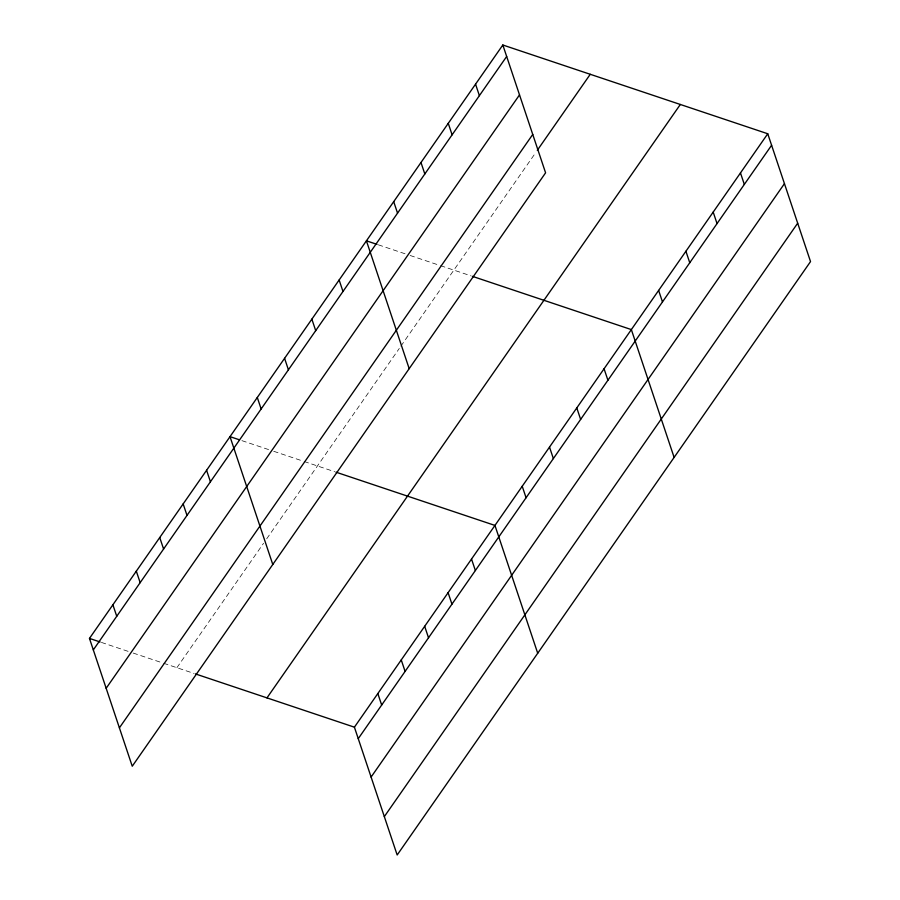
<?xml version="1.0" encoding="UTF-8"?>
<svg xmlns="http://www.w3.org/2000/svg" width="900" height="900" viewBox="0 0 900 900"><rect width="100%" height="100%" fill="white"/><g stroke="black" fill="none" stroke-linecap="round" stroke-linejoin="round"><path stroke-width="0.67" stroke-dasharray="4.5 3.38" d="M176.895 667.699L263.565 543.285M266.692 538.808L399.285 348.446M400.894 346.14L535.691 152.629M378.338 244.822L406.159 254.138M410.13 255.476L439.279 265.241M440.606 265.68L471.071 275.884M241.931 440.651L269.752 449.966M273.724 451.294L302.873 461.059M304.189 461.509L334.665 471.713M101.396 642.409L129.206 651.724M133.189 653.062L162.326 662.827M163.654 663.266L194.119 673.47"/><path stroke-width="1.35" d="M502.83 45L545.591 172.822L132.244 766.238L89.471 638.415L502.83 45L767.756 133.763L810.529 261.585L397.17 855L354.409 727.178L195.446 673.92M93.319 649.901L506.666 56.486M106.155 688.286L519.514 94.883M119.396 727.841L532.755 134.426M537.3 150.322L590.254 74.295M266.974 697.883L680.332 104.479M354.409 727.178L767.756 133.763M358.245 738.664L771.604 145.26M371.093 777.06L784.451 183.645M384.322 816.615L797.681 223.2M377.021 244.373L366.424 240.829L409.185 368.651M472.387 276.334L631.35 329.591L674.123 457.414M239.287 439.762L230.006 436.646L272.779 564.469M335.981 472.162L494.944 525.42L537.716 653.242M89.471 638.415L100.069 641.959M740.475 172.935L744.322 184.421M713.194 212.096L717.041 223.583M685.913 251.257L689.76 262.755M658.631 290.43L662.479 301.916M604.069 368.764L607.916 380.25M475.549 84.161L479.385 95.647M576.788 407.925L580.635 419.411M448.267 123.334L452.104 134.82M549.506 447.086L553.354 458.572M420.986 162.495L424.822 173.981M522.225 486.259L526.072 497.745M393.705 201.656L397.541 213.143M471.521 559.046L475.369 570.533M448.099 592.673L451.946 604.159M339.142 279.99L342.979 291.476M424.676 626.299L428.524 637.785M311.861 319.151L315.697 330.637M401.254 659.925L405.09 671.411M284.58 358.324L288.416 369.81M377.831 693.551L381.668 705.038M257.299 397.485L261.135 408.971M206.584 470.272L210.431 481.77M183.161 503.91L187.009 515.396M159.739 537.536L163.586 549.023M136.316 571.163L140.164 582.649M112.894 604.789L116.741 616.275"/></g></svg>
